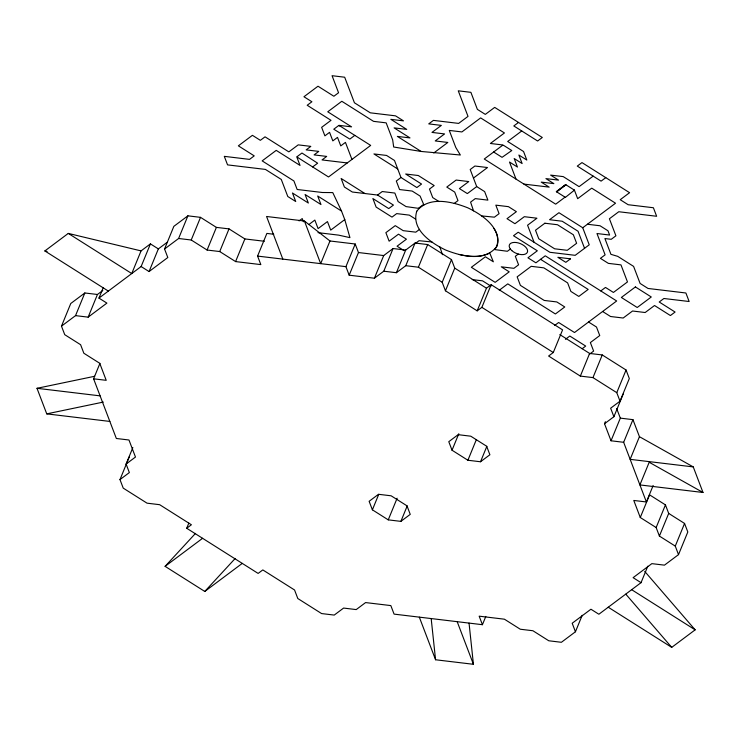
<?xml version="1.0" encoding="UTF-8"?>
<svg xmlns="http://www.w3.org/2000/svg" width="740" height="740" viewBox="0 0 740 740"><rect width="100%" height="100%" fill="white"/><g stroke="black" fill="none" stroke-linecap="round" stroke-linejoin="round"><path stroke-width="1.11" d="M99.937 363.368L93.601 378.815L106.218 380.323L99.724 363.275L83.851 353.239L80.605 344.711L64.732 334.674L61.485 326.155L70.772 303.493L84.832 292.975L97.449 294.483L102.805 290.478M61.485 326.155L75.535 315.629L84.832 292.975M75.535 315.629L88.153 317.146L97.449 294.483M88.153 317.146L106.893 303.113L98.966 298.1L103.184 287.805M167.277 242.221L158.351 248.899L150.424 243.886L141.053 250.897L131.757 273.55L68.274 233.405L44.853 250.943L108.336 291.088M98.966 298.1L141.127 266.539L150.424 243.886M141.127 266.539L149.064 271.562L158.351 248.899M149.064 271.562L167.804 257.529L164.558 249.01L173.845 226.347L187.904 215.83L200.522 217.347L216.395 227.383L229.012 228.891L244.885 238.928L264.384 241.268M164.558 249.01L178.608 238.493L187.904 215.83M178.608 238.493L191.225 240L200.522 217.347M191.225 240L207.098 250.037L216.395 227.383M485.801 616.457L482.424 624.699L394.078 614.117L390.831 605.588L365.588 602.573L356.218 609.584L343.601 608.067L334.23 615.079L321.604 613.571L297.804 598.521L294.557 589.993L262.811 569.92L258.131 573.426L186.711 528.268L191.401 524.762L159.655 504.689L147.038 503.172L123.229 488.123L119.982 479.594L129.352 472.582L126.105 464.054L132.858 447.58M119.982 479.594L129.269 456.941M207.098 250.037L219.715 251.544L229.012 228.891M219.715 251.544L235.588 261.581L244.885 238.928M235.588 261.581L260.832 264.606L257.575 256.086L266.872 233.424L273.754 234.247M186.711 528.268L188.82 523.115M304.427 221.02L329.975 240.981L320.679 263.644L304.427 221.02L266.567 216.487L282.819 259.102M647.796 566.202L641.034 582.676L633.107 577.663L651.848 563.64L664.465 565.147L678.515 554.63L675.269 546.101L659.396 536.065L656.149 527.546L640.276 517.51L633.782 500.453L646.399 501.97L623.654 442.298L611.027 440.781L604.524 423.733L613.895 416.722L610.648 408.203L620.018 401.182L616.772 392.663L592.962 377.604L580.345 376.096L548.599 356.023L553.289 352.518L562.585 329.864L491.166 284.697L486.476 288.202L454.739 268.13L451.493 259.611L427.683 244.552L415.066 243.044L405.696 250.055L393.07 248.538L383.782 271.201L374.412 278.212L349.169 275.188L345.922 266.659L355.209 244.006L329.975 240.981M349.169 275.188L358.465 252.534L355.209 244.006M374.412 278.212L383.699 255.559L393.07 248.538M383.782 271.201L396.4 272.709L405.696 250.055M396.4 272.709L405.77 265.697L415.066 243.044M405.77 265.697L418.396 267.205L427.683 244.552M491.166 284.697L481.87 307.35L477.189 310.856L445.443 290.783L442.196 282.264L451.493 259.611M445.443 290.783L454.739 268.13M372.387 509.823L369.131 501.304L378.501 494.292L391.127 495.8L406.991 505.836L410.247 514.365L400.877 521.376L388.25 519.859L372.387 509.823L378.723 494.376M388.25 519.859L397.121 498.233M477.189 310.856L486.476 288.202M400.877 521.376L407.213 505.929M452.029 450.216L448.782 441.688L458.153 434.676L470.769 436.193L486.643 446.229L489.889 454.749L480.519 461.76L467.902 460.252L452.029 450.216L458.791 433.742M467.902 460.252L476.347 439.653M480.519 461.76L486.855 446.312M580.345 376.096L589.632 353.443L602.258 354.95L626.059 370L629.315 378.529L620.018 401.182M592.962 377.604L602.258 354.95M616.772 392.663L626.059 370M604.524 423.733L605.376 421.68M613.895 416.722L623.191 394.069M611.027 440.781L620.324 418.128L616.66 408.536M623.654 442.298L632.941 419.645L620.324 418.128M632.941 419.645L639.443 436.693L630.147 459.346L693.251 466.903L703 492.479L639.897 484.922L649.193 462.26L703 492.479M482.424 624.699L479.168 616.17L504.412 619.195L520.285 629.231L532.902 630.739L548.775 640.775L561.392 642.292L575.442 631.775L582.204 615.291M646.399 501.97L653.161 485.496M640.276 517.51L649.572 494.847L665.445 504.884L668.692 513.412L684.565 523.448L687.812 531.977L678.515 554.63M656.149 527.546L665.445 504.884M659.396 536.065L668.692 513.412M675.269 546.101L684.565 523.448M242.257 563.39L204.776 591.445L165.103 566.35L195.499 533.392M204.776 591.445L235.181 558.478M556.619 191.827L565.647 184.602L574.425 190.152L577.672 198.681L591.723 188.154L615.532 203.213L582.732 227.754L558.931 212.704L549.561 219.715L562.178 221.223L578.051 231.259L584.554 248.316M312.641 166.935L317.627 163.207L301.957 153.023L297.267 156.529L297.61 157.426M354.812 135.374L349.826 139.102L333.768 129.213L338.448 125.708L339.78 125.865M299.099 220.909L302.216 218.568L303.437 221.76M308.876 224.544L314.842 220.076L318.089 228.605L327.459 221.584L330.715 230.112L344.766 219.595L341.519 211.067L332.769 192.594L322.39 192.502L297.156 189.486L293.91 180.958L262.163 160.885L276.224 150.368L300.024 165.418L296.777 156.899L328.514 176.971L365.995 148.916L370.675 145.41L338.939 125.338L351.565 126.854L327.755 111.796L341.815 101.278L373.552 121.351L386.169 122.859L392.672 139.906L393.68 147.01L421.162 151.46L460.354 155.002L455.775 147.463L449.273 130.416L461.899 131.933L480.639 117.9L504.44 132.96L490.389 143.477L503.006 144.994L484.265 159.017L555.685 204.175L565.055 197.164M364.94 193.538L341.14 178.479L344.387 187.007L352.323 192.021L377.567 195.046L382.247 191.54L394.864 193.057L398.12 201.576L406.057 206.599L419.192 208.44M439.033 201.576L432.724 197.589L429.478 189.061L434.167 185.555L418.294 175.519L405.677 174.011L421.541 184.047L416.861 187.553L400.988 177.517L396.307 181.023L399.554 189.542L412.171 191.059L420.107 196.072L423.881 204.934M433.788 152.967L447.839 142.45L435.222 140.942L444.592 133.922L431.966 132.414L441.345 125.402L428.719 123.885L433.409 120.379L458.643 123.404L468.013 116.393L458.264 90.817L470.89 92.334L477.383 109.381L485.32 114.395L494.69 107.383L542.3 137.492L537.619 140.998L513.81 125.948L518.5 122.442M418.674 208.107L423.354 204.601M521.746 130.962L507.686 141.479L523.559 151.515L526.815 160.044L518.879 155.03L522.126 163.549L514.189 158.536L517.445 167.055L509.509 162.042L516.002 179.089M473.461 178.062L487.512 167.536L474.895 166.028L470.205 169.534L476.708 186.582L484.645 191.605L487.891 200.124L475.274 198.616L470.594 202.122L473.535 210.881M419.525 229.381L415.806 232.166L403.18 230.658L395.253 225.635L385.882 232.656L389.129 241.175L398.499 234.164L406.436 239.186L397.065 246.198L404.114 250.657M454.249 203.398L457.968 200.614L454.721 192.085L446.784 187.072L456.154 180.051L468.772 181.568L459.401 188.58L467.338 193.593L476.708 186.582M415.149 243.617L419.053 240.694L431.984 241.971M126.105 464.054L135.476 457.043L128.973 439.995L116.347 438.487L93.601 378.815M439.921 246.993L442.455 254.68M481.463 215.895L494.394 217.181L499.084 213.666L495.828 205.147L508.454 206.654L516.381 211.677L507.011 218.689L514.948 223.702L524.318 216.691L536.944 218.208L527.574 225.219L534.067 242.267M565.184 184.982L556.286 191.614L565.388 197.376L574.425 190.152L573.926 190.522L573.583 189.625M565.989 184.815L557.109 191.457L557.451 192.354M593.166 176.129L579.106 186.647L563.232 176.61L550.615 175.103L558.552 180.116L545.935 178.608L553.862 183.622L541.245 182.114L549.182 187.128L523.938 184.103M510.369 249.047L507.39 251.276L494.45 249.556C500.24 243.83 498.131 234.515 493.922 228.484M605.783 177.637L601.093 181.143L577.293 166.093L581.973 162.587L629.583 192.696L620.212 199.708L628.149 204.721L653.392 207.746L656.639 216.274L618.779 211.733L609.409 218.753L615.911 235.801L611.231 239.307L604.913 238.548L610.935 254.338L617.724 256.354L633.597 266.391L640.1 283.439L648.027 288.461L685.897 292.994L689.144 301.513L663.9 298.498L659.22 302.003L675.084 312.039L670.403 315.545L654.53 305.509L645.16 312.521L632.543 311.013L623.173 318.024L610.546 316.507L602.619 311.494M518.296 254.07L515.327 256.29L518.583 264.818L513.893 268.324L501.276 266.816L509.213 271.83L495.152 282.347L471.352 267.297L485.403 256.78L493.34 261.793L489.76 253.061C480.352 257.825 469.169 256.678 459.198 254.477M499.26 290.237L507.779 283.864L555.389 313.973L564.759 306.961L556.822 301.939L544.196 300.431L520.396 285.372L517.149 276.853L531.2 266.326L543.817 267.843L567.626 282.893L570.873 291.421L578.81 296.435L588.18 289.423L540.57 259.315M165.103 566.35L202.584 538.304M554.732 325.415L558.635 322.492L574.508 332.528L616.67 300.976L545.26 255.809L535.89 262.82L527.953 257.807L537.323 250.795L513.514 235.736L518.204 232.231L549.94 252.303L575.184 255.328L589.234 244.811L582.732 227.754M600.797 290.94L605.487 287.425L613.423 292.448L627.474 281.931L620.98 264.883L608.354 263.366L600.418 258.353L605.107 254.847L596.976 233.526L609.603 235.043L607.975 230.778L600.048 225.765L587.421 224.248M565.425 339.327L569.818 336.034L585.692 346.07L582.177 348.707M589.364 354.275L593.628 351.093L590.372 342.565L599.742 335.553L596.495 327.034L588.559 322.011M641.034 582.676L598.873 614.237L590.936 609.224L572.196 623.246L575.442 631.775M608.243 607.226L671.726 647.37L695.147 629.842L644.725 571.4M109.853 421.43L46.75 413.873L37 388.306L94.692 376.272M46.75 413.873L103.304 402.079M502.516 145.355L503.838 145.521L511.775 150.535L502.072 157.333L493.635 152.005M347.254 162.948L322.02 159.923L326.701 156.417L314.084 154.901L318.764 151.395L306.147 149.887L310.828 146.381L298.211 144.864L288.841 151.876L265.04 136.826L260.351 140.332L252.414 135.318L238.363 145.835L254.227 155.872L249.546 159.378L224.303 156.353L227.559 164.881L265.42 169.414L281.283 179.45L287.786 196.498L295.723 201.511L292.466 192.992L308.339 203.028L305.093 194.5L320.966 204.536L317.71 196.017L341.519 211.067M317.996 232.656L338.643 235.135L349.937 237.632L344.766 219.595M358.465 252.534L383.699 255.559M472.213 279.6L482.536 280.839L490.935 286.149M257.575 256.086L345.922 266.659M37 388.306L100.103 395.863M419.321 617.141L435.573 659.765L473.434 664.298L469.04 623.071M68.274 233.405L141.053 250.897M44.853 250.943L47.092 251.48M639.443 436.693L693.251 466.903M421.162 151.46L397.361 136.401L409.979 137.917L394.106 127.881L406.732 129.389L390.859 119.353L403.476 120.861L395.539 115.847L370.305 112.822L354.432 102.786L344.683 77.219L332.066 75.702L338.559 92.75L333.879 96.256L318.006 86.219L303.955 96.746L311.892 101.759L307.202 105.265L331.011 120.324L321.641 127.335L324.888 135.855L329.568 132.349L332.824 140.878L337.505 137.372L340.761 145.891L345.441 142.385L351.944 159.433M397.741 168.988L373.931 153.939L386.558 155.446L394.485 160.469L400.988 177.517M377.567 195.046L393.43 205.082L388.75 208.588L372.877 198.551L376.124 207.08L391.996 217.116L396.686 213.61L409.303 215.118L415.612 219.105M559.819 334.582L589.632 353.443M418.396 267.205L442.196 282.264M481.87 307.35L553.289 352.518M631.664 589.697L695.147 629.842M625.809 594.165L671.726 647.37M457.181 621.674L473.434 664.298M431.17 618.529L435.573 659.765M416.777 211.205C410.959 229.641 431.355 243.155 445.6 250.018C461.242 256.225 484.561 262.145 496.67 246.661C502.488 228.225 482.091 214.711 467.846 207.847C452.205 201.641 428.886 195.73 416.777 211.205M544.871 223.221L535.501 230.233L538.757 238.761L554.621 248.797L567.247 250.305L576.617 243.293L573.361 234.774L557.498 224.738L544.871 223.221M570.494 258.834L565.813 262.339L557.877 257.317L570.494 258.834M635.41 286.944L621.36 297.462L637.223 307.498L651.283 296.981L635.41 286.944M511.812 250.61A9.722 5.282 22.3 0 0 527.269 252.46A9.722 5.282 22.3 0 0 516.095 242.498A9.722 5.282 22.3 0 0 511.812 250.61"/></g></svg>
